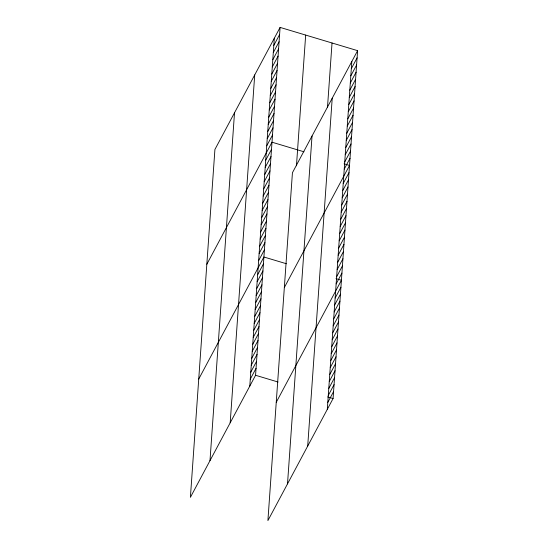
<?xml version="1.0" encoding="UTF-8"?>
<svg xmlns="http://www.w3.org/2000/svg" width="548" height="548" viewBox="0 0 548 548"><rect width="100%" height="100%" fill="white"/><g stroke="black" fill="none" stroke-linecap="round" stroke-linejoin="round"><path stroke-width="0.82" d="M209.994 460.628L234.517 112.758M230.187 422.809L254.717 74.932M249.792 386.1L274.315 38.223M280.096 27.4L214.919 149.467L190.396 497.337L255.567 375.27L280.096 27.4L357.604 50.663L333.081 398.533L267.904 520.6L292.433 172.73L357.604 50.663M296.454 165.818L305.674 35.079M287.508 483.891L312.031 136.02M327.478 107.559L332.026 42.984M307.702 446.072L332.225 98.195M327.3 409.363L351.823 61.492M273.808 45.402L279.59 34.572M273.301 52.574L279.083 41.751M272.794 59.753L278.576 48.923M272.294 66.925L278.069 56.102M271.787 74.103L277.569 63.273M271.281 81.275L277.062 70.452M270.774 88.447L276.555 77.624M270.267 95.626L276.048 84.796M269.76 102.798L275.541 91.975M269.26 109.977L275.034 99.147M268.753 117.149L274.534 106.326M268.246 124.328L274.027 113.498M267.739 131.499L273.521 120.676M267.232 138.671L273.014 127.848M266.725 145.85L272.507 135.02M206.829 264.259L272 142.199L303.969 151.789M265.718 160.201L271.493 149.371M265.211 167.373L270.993 156.55M264.705 174.545L270.486 163.722M264.198 181.724L269.979 170.894M263.691 188.896L269.472 178.073M263.184 196.074L268.965 185.245M262.684 203.246L268.458 192.423M262.177 210.425L267.958 199.595M261.67 217.597L267.451 206.774M261.163 224.769L266.945 213.946M260.656 231.948L266.438 221.118M260.149 239.12L265.931 228.297M351.323 68.664L357.097 57.841M259.642 246.299L265.424 235.469M350.816 75.836L356.597 65.013M259.142 253.471L264.917 242.648M350.309 83.015L356.09 72.185M258.635 260.649L264.417 249.82M349.802 90.187L355.584 79.364M198.732 379.058L263.91 256.998L286.385 263.739M349.295 97.366L355.077 86.536M257.635 274.781L263.417 263.951M348.788 104.538L354.57 93.715M257.149 281.734L262.93 270.911M348.288 111.717L354.063 100.887M256.656 288.693L262.437 277.87M347.781 118.889L353.563 108.066M256.169 295.653L261.944 284.823M347.274 126.061L353.056 115.238M255.676 302.606L261.458 291.783M346.768 133.239L352.549 122.41M255.183 309.565L260.964 298.742M346.261 140.411L352.042 129.588M254.697 316.525L260.478 305.695M345.754 147.59L351.535 136.76M254.204 323.478L259.985 312.655M345.247 154.762L351.028 143.939M253.71 330.437L259.492 319.614M344.747 161.934L350.528 151.111M253.224 337.397L259.005 326.567M344.24 169.113L350.021 158.283M252.731 344.356L258.512 333.526M284.337 287.529L349.514 165.462L344.089 163.831M252.244 351.309L258.026 340.486M343.226 183.464L349.008 172.634M251.751 358.269L257.533 347.439M342.719 190.636L348.501 179.812M251.258 365.228L257.039 354.398M342.212 197.814L347.994 186.984M250.772 372.181L256.553 361.358M341.712 204.986L347.487 194.163M250.278 379.141L256.06 368.318M341.205 212.158L346.987 201.335M340.698 219.337L346.48 208.507M340.192 226.509L345.973 215.686M339.685 233.688L345.466 222.858M339.178 240.86L344.959 230.037M338.678 248.039L344.452 237.209M338.171 255.21L343.952 244.387M337.664 262.382L343.445 251.559M337.157 269.561L342.938 258.731M336.65 276.733L342.432 265.91M336.143 283.912L341.925 273.082M276.24 402.321L341.418 280.261L335.993 278.631M335.15 298.044L340.931 287.214M334.657 304.996L340.438 294.173M334.17 311.956L339.945 301.133M333.677 318.915L339.459 308.086M333.184 325.875L338.965 315.045M332.698 332.828L338.479 322.005M332.204 339.787L337.986 328.958M331.718 346.747L337.493 335.917M331.225 353.7L337.006 342.877M330.732 360.659L336.513 349.836M330.245 367.619L336.027 356.789M329.752 374.572L335.534 363.749M329.266 381.531L335.04 370.708M328.773 388.491L334.554 377.661M328.279 395.444L334.061 384.621M327.793 402.403L333.574 391.58M255.567 375.27L278.048 382.018M327.656 396.91L333.081 398.533"/></g></svg>
